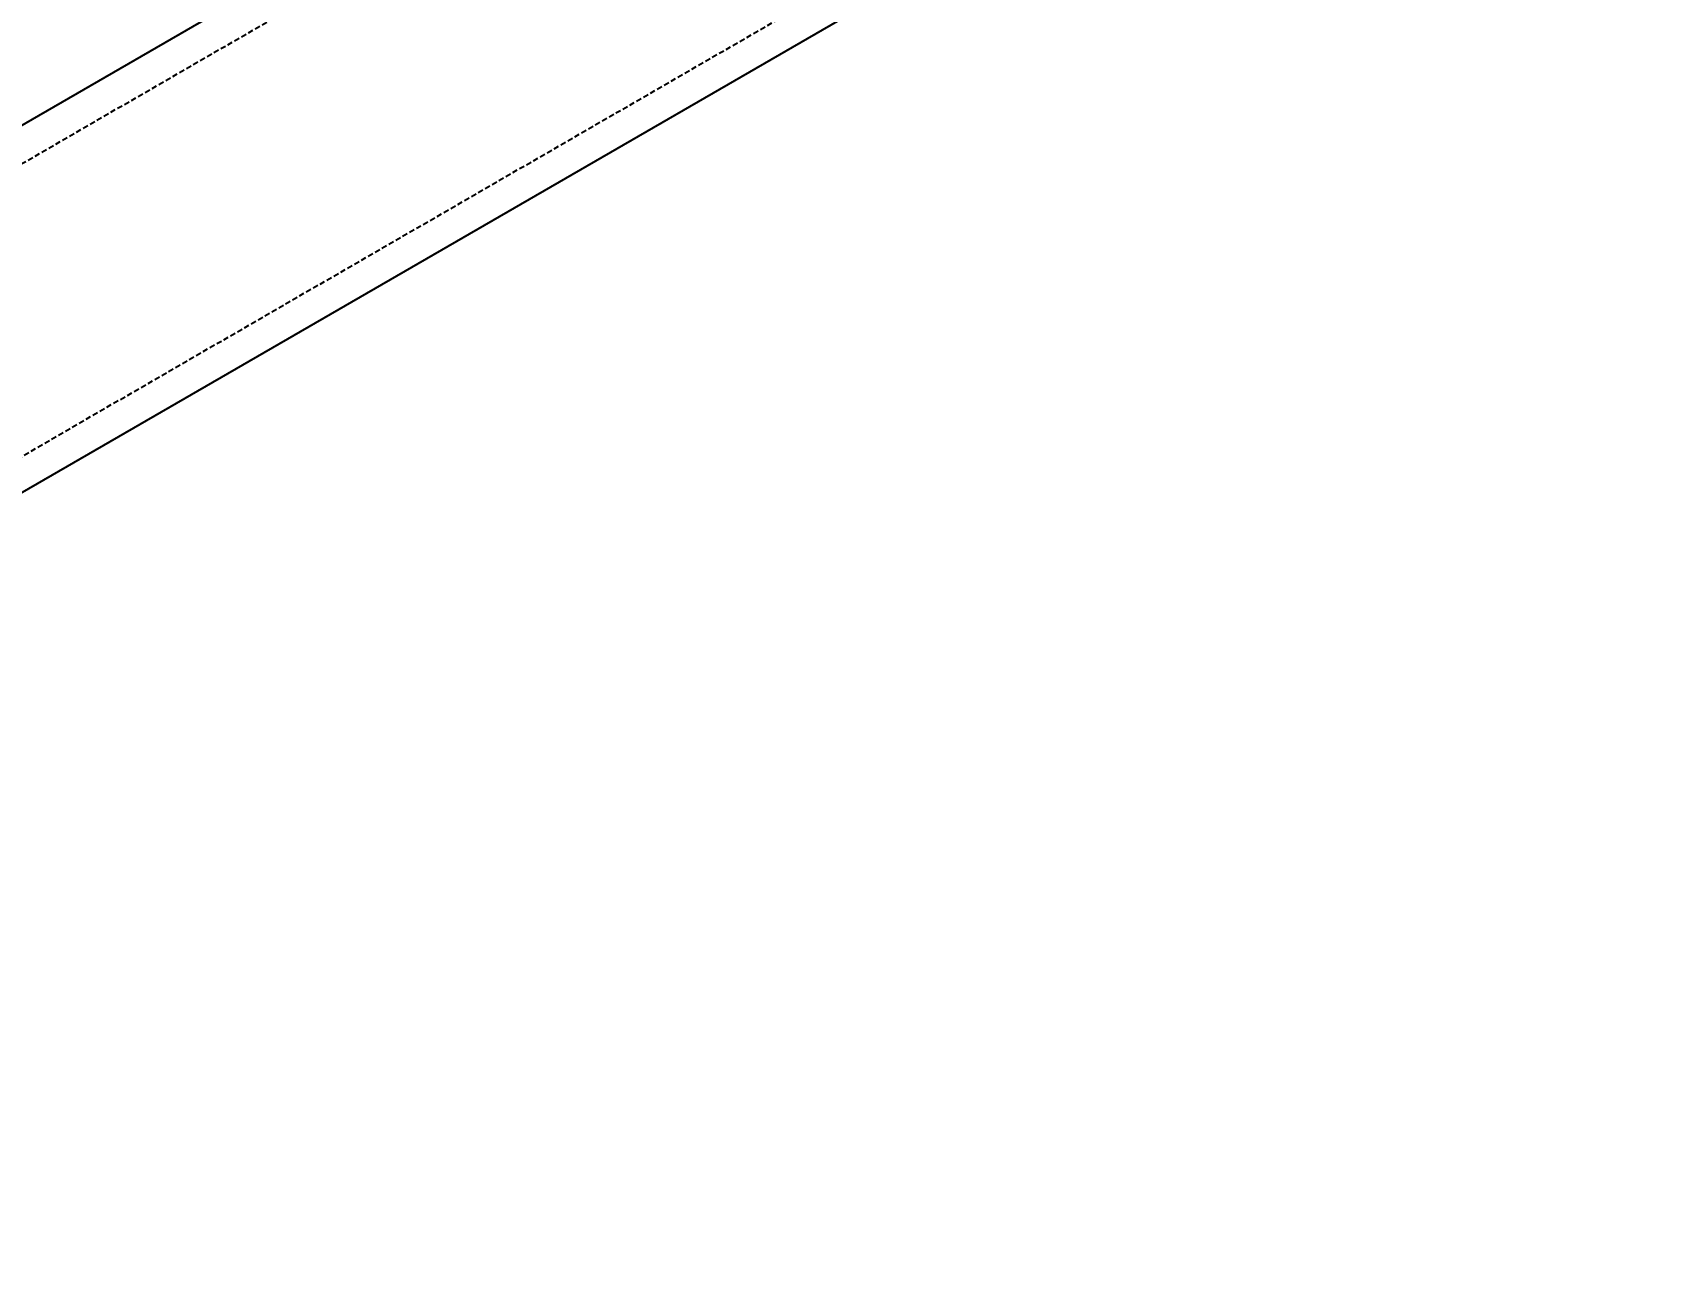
# Model space of a CAD drawing. Header units: millimetres. Extents: x 19684 to 58158, y -7929 to 13062.
# Drawn here: x 36835.7 to 36988.6, y 5391.4 to 5507.5 of the extents above; entities that cross this region are included whole.
import ezdxf

# ---------------------------------------------------------------- set-up
doc = ezdxf.new("R2010")
doc.units = ezdxf.units.MM
doc.linetypes.add('DASHED', pattern=[0.75, 0.5, -0.25])
for name, color, linetype in [('F-Alum', 4, 'Continuous'), ('F-dashed line', 8, 'DASHED'), ('Hatch', 8, 'Continuous')]:
    doc.layers.add(name, color=color, linetype=linetype)
doc.styles.add('F-simhei', font='')
doc.styles.get('F-simhei').set_extended_font_data('SimHei')
doc.dimstyles.new('1c', dxfattribs={"dimtxt": 3, "dimasz": 2, "dimexe": 1, "dimexo": 2, "dimgap": 1.5, "dimtad": 1, "dimdec": 0, "dimzin": 12, "dimdsep": 46, "dimtxsty": 'F-simhei', "dimblk": 'ARCHTICK', "dimcen": 1, "dimclrd": 1, "dimclre": 1, "dimclrt": 7, "dimadec": 0, "dimazin": 0, "dimtfac": 1, "dimtdec": 0, "dimtix": 1, "dimtofl": 0, "dimtmove": 0, "dimatfit": 3, "dimfxl": 1, "dimtolj": 1, "dimtzin": 0, "dimarcsym": 1})

# ---------------------------------------------------------------- blocks, each defined once
blk = doc.blocks.new('_ArchTick')
at = {"color": 0, "linetype": 'ByBlock', "const_width": 0.15}
blk.add_lwpolyline([(-0.5, -0.5), (0.5, 0.5)], dxfattribs=at)
blk = doc.blocks.new('*D105')
at = {"layer": 'Defpoints', "color": 0, "transparency": 16777216}
for p in [(36988.62935420975, 5553.048654032662), (36405.21027547237, 5215.994228437163), (36369.6698018625, 5169.450212949714), (36424.6892766161, 5150.706732945904), (36770.58442166886, 4475.493330696554)]:
    blk.add_point(p, dxfattribs=at)
at = {"layer": 'Hatch', "color": 1, "lineweight": -2, "transparency": 16777216}
blk.add_arc((36358.40287123196, 5188.952530068282), 76.52861253332618, 300.0159999752524, 30.01599999605987, dxfattribs=at)
at = {"layer": 'Hatch', "color": 1, "lineweight": -2, "transparency": 16777216, "xscale": 2, "yscale": 2, "zscale": 2}
for p, rotation in [((36424.66790581072, 5227.235342511351), 120.0159999960598), ((36396.68568365096, 5122.687495475617), 210.0159999752524)]:
    blk.add_blockref('_ArchTick', p, dxfattribs=dict(at, rotation=rotation))
at = {"layer": 'Hatch', "color": 7, "transparency": 16777216, "insert": (36429.41508775629, 5169.946116496114), "char_height": 3, "attachment_point": 5, "rotation": 75.01599998565588, "style": 'F-simhei'}
blk.add_mtext('\\A1;90.00°', dxfattribs=at)

msp = doc.modelspace()

# ---------------------------------------------------------------- linework, layer by layer
at = {"layer": 'F-Alum', "flags": 128}
for points in [[(36390.20744389694, 5241.963144797235), (36973.62652262432, 5579.017570378397)], [(36405.21027547238, 5215.994228437165), (36988.62935420976, 5553.04865403266)]]:
    msp.add_lwpolyline(points, dxfattribs=at)
at = {"layer": 'F-dashed line', "flags": 128}
for points in [[(36391.78574009166, 5239.231217716268), (36975.20481882047, 5576.285643298219)], [(36403.74471471643, 5218.531017875939), (36987.16379345618, 5555.585443464268)]]:
    msp.add_lwpolyline(points, dxfattribs=at)

# ---------------------------------------------------------------- dimensions: what is measured, and where the dimension line sits
at = {"layer": 'Hatch'}
dim = msp.add_angular_dim_2l(base=(36424.6892766161, 5150.706732945904), line1=((36369.66980186251, 5169.450212949714), (36770.58442166886, 4475.493330696556)), line2=((36405.21027547237, 5215.994228437163), (36988.62935420976, 5553.048654032662)), dimstyle='1c', override={"dimdec": 1, "dimadec": 2, "dimtdec": 1}, dxfattribs=at)
dim.commit()
dim.dimension.update_dxf_attribs({"geometry": '*D105', "text_midpoint": (36429.41508775629, 5169.946116496116)})

doc.saveas('drawing.dxf')
